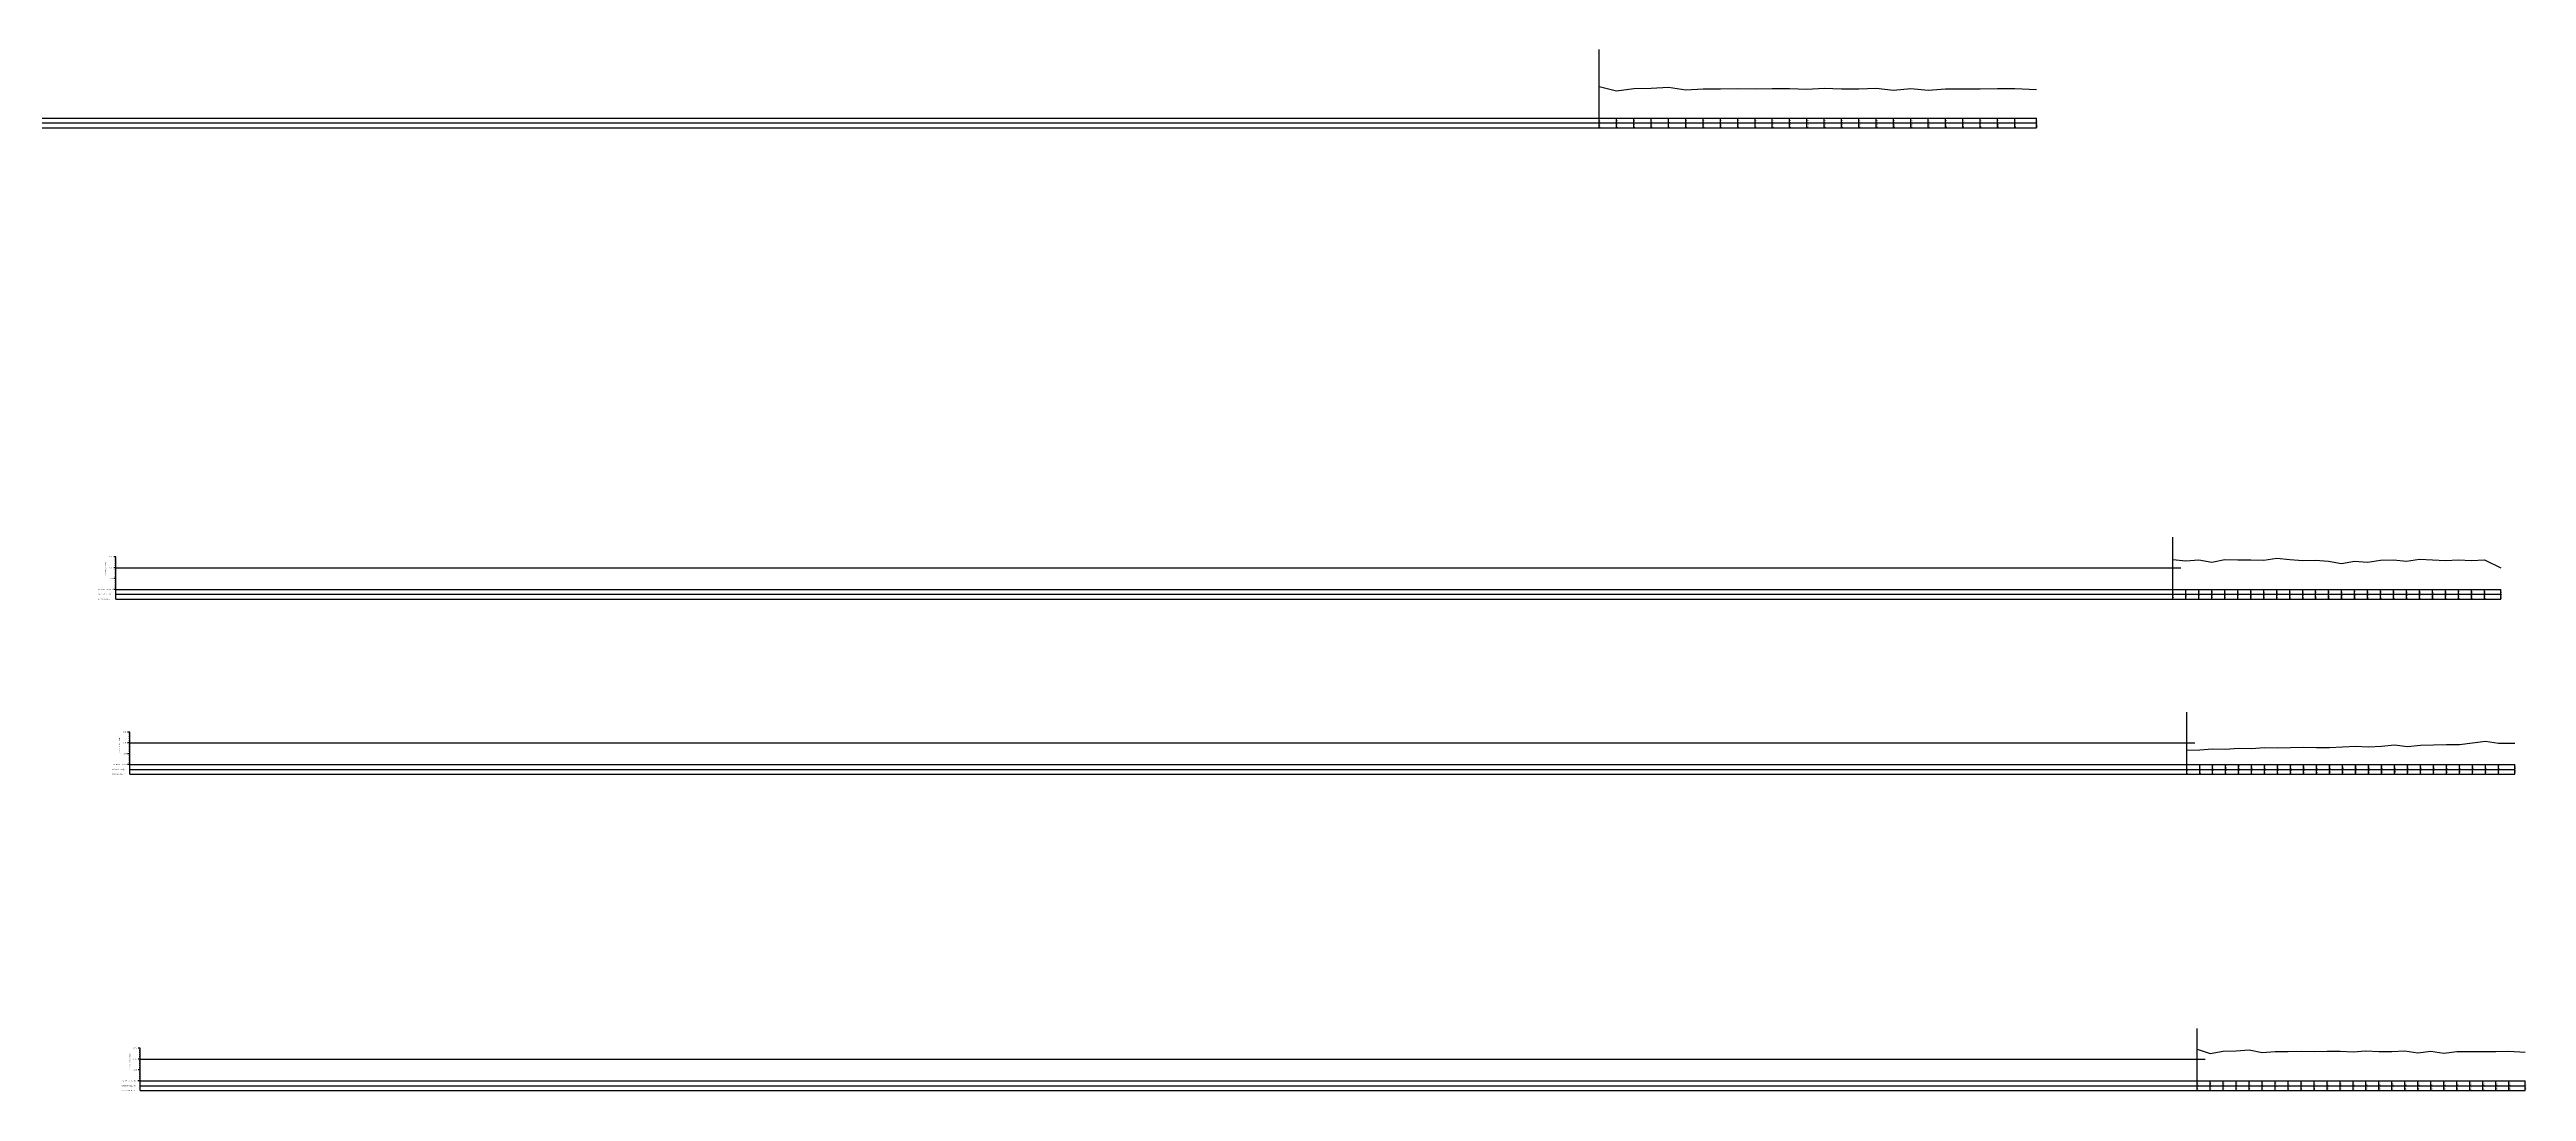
# Model space of a CAD drawing. Header units: metres. Extents: x -148477 to 168932, y -55673 to -2736.
# Drawn here: x -14796 to -13652, y -8937 to -8456 of the extents above; entities that cross this region are included whole.
import ezdxf

# ---------------------------------------------------------------- set-up
doc = ezdxf.new("R2010")
doc.units = ezdxf.units.M
doc.styles.add('liza', font='times.ttf', dxfattribs={"height": 2})

msp = doc.modelspace()

# ---------------------------------------------------------------- linework, layer by layer
at = {"linetype": 'Continuous', "lineweight": -3, "ltscale": 0.5}
for p, q in [((-14080.6083, -8487.323), (-14080.6083, -8455.6852)), ((-14080.6083, -8472.773), (-14072.6083, -8474.673)), ((-14072.6083, -8474.673), (-14064.6083, -8473.633)), ((-14064.6083, -8473.633), (-14056.6083, -8473.533)), ((-14056.6083, -8473.533), (-14048.6083, -8473.073)), ((-14048.6083, -8473.073), (-14040.6083, -8474.273)), ((-14040.6083, -8474.273), (-14032.6083, -8473.783)), ((-14032.6083, -8473.783), (-14024.6083, -8473.753)), ((-14024.6083, -8473.753), (-14016.6083, -8473.693)), ((-14016.6083, -8473.693), (-14008.6083, -8473.813)), ((-14008.6083, -8473.813), (-14000.6083, -8473.693)), ((-14000.6083, -8473.693), (-13992.6083, -8473.643)), ((-13992.6083, -8473.643), (-13984.6083, -8473.933)), ((-13984.6083, -8473.933), (-13976.6083, -8473.453)), ((-13976.6083, -8473.453), (-13968.6083, -8473.773)), ((-13968.6083, -8473.773), (-13960.6083, -8473.843)), ((-13960.6083, -8473.843), (-13952.6083, -8473.473)), ((-13952.6083, -8473.473), (-13944.6083, -8474.403)), ((-13944.6083, -8474.403), (-13936.6083, -8473.613)), ((-13936.6083, -8473.613), (-13928.6083, -8474.483)), ((-13928.6083, -8474.483), (-13920.6083, -8473.813)), ((-13920.6083, -8473.813), (-13912.6083, -8473.803)), ((-13912.6083, -8473.803), (-13904.6083, -8473.813)), ((-13904.6083, -8473.813), (-13896.6083, -8473.733)), ((-13896.6083, -8473.733), (-13888.6083, -8473.593)), ((-13888.6083, -8473.593), (-13878.6083, -8474.103)), ((-15345.6083, -8487.323), (-13878.6083, -8487.323)), ((-14080.6083, -8491.823), (-14080.6083, -8487.323)), ((-14072.6083, -8491.823), (-14072.6083, -8487.323)), ((-14064.6083, -8491.823), (-14064.6083, -8487.323)), ((-14056.6083, -8491.823), (-14056.6083, -8487.323)), ((-14048.6083, -8491.823), (-14048.6083, -8487.323)), ((-14040.6083, -8491.823), (-14040.6083, -8487.323)), ((-14032.6083, -8491.823), (-14032.6083, -8487.323)), ((-14024.6083, -8491.823), (-14024.6083, -8487.323)), ((-14016.6083, -8491.823), (-14016.6083, -8487.323)), ((-14008.6083, -8491.823), (-14008.6083, -8487.323)), ((-14000.6083, -8491.823), (-14000.6083, -8487.323)), ((-13992.6083, -8491.823), (-13992.6083, -8487.323)), ((-13984.6083, -8491.823), (-13984.6083, -8487.323)), ((-13976.6083, -8491.823), (-13976.6083, -8487.323)), ((-13968.6083, -8491.823), (-13968.6083, -8487.323)), ((-13960.6083, -8491.823), (-13960.6083, -8487.323)), ((-13952.6083, -8491.823), (-13952.6083, -8487.323)), ((-13944.6083, -8491.823), (-13944.6083, -8487.323)), ((-13936.6083, -8491.823), (-13936.6083, -8487.323)), ((-13928.6083, -8491.823), (-13928.6083, -8487.323)), ((-13920.6083, -8491.823), (-13920.6083, -8487.323)), ((-13912.6083, -8491.823), (-13912.6083, -8487.323)), ((-13904.6083, -8491.823), (-13904.6083, -8487.323)), ((-13896.6083, -8491.823), (-13896.6083, -8487.323)), ((-13888.6083, -8491.823), (-13888.6083, -8487.323)), ((-13878.6083, -8491.823), (-13878.6083, -8487.323)), ((-15345.6083, -8489.573), (-13878.6083, -8489.573)), ((-15345.6083, -8491.823), (-13878.6083, -8491.823)), ((-13815.6689, -8704.9477), (-13815.6689, -8680.8538)), ((-14765.6689, -8689.9477), (-14766.6689, -8689.9477)), ((-14765.6689, -8690.9477), (-14766.1689, -8690.9477)), ((-14765.6689, -8691.9477), (-14766.1689, -8691.9477)), ((-14765.6689, -8692.9477), (-14766.1689, -8692.9477)), ((-14765.6689, -8693.9477), (-14766.1689, -8693.9477)), ((-14765.6689, -8709.4477), (-14765.6689, -8689.9477)), ((-14765.6689, -8694.9477), (-14766.6689, -8694.9477)), ((-14765.6689, -8699.9477), (-14766.6689, -8699.9477)), ((-14765.6689, -8704.9477), (-14766.6689, -8704.9477)), ((-14765.6689, -8695.9477), (-14766.1689, -8695.9477)), ((-14765.6689, -8696.9477), (-14766.1689, -8696.9477)), ((-14765.6689, -8697.9477), (-14766.1689, -8697.9477)), ((-14765.6689, -8698.9477), (-14766.1689, -8698.9477)), ((-14765.6689, -8700.9477), (-14766.1689, -8700.9477)), ((-14765.6689, -8701.9477), (-14766.1689, -8701.9477)), ((-14765.6689, -8702.9477), (-14766.1689, -8702.9477)), ((-14765.6689, -8703.9477), (-14766.1689, -8703.9477)), ((-14765.6689, -8694.9477), (-13811.9544, -8694.9477)), ((-14765.6689, -8704.9477), (-13664.1689, -8704.9477)), ((-13815.6689, -8709.4477), (-13815.6689, -8704.9477)), ((-13809.6689, -8709.4477), (-13809.6689, -8704.9477)), ((-13803.6689, -8709.4477), (-13803.6689, -8704.9477)), ((-13797.6689, -8709.4477), (-13797.6689, -8704.9477)), ((-13791.6689, -8709.4477), (-13791.6689, -8704.9477)), ((-13785.6689, -8709.4477), (-13785.6689, -8704.9477)), ((-13779.6689, -8709.4477), (-13779.6689, -8704.9477)), ((-13773.6689, -8709.4477), (-13773.6689, -8704.9477)), ((-13767.6689, -8709.4477), (-13767.6689, -8704.9477)), ((-13761.6689, -8709.4477), (-13761.6689, -8704.9477)), ((-13755.6689, -8709.4477), (-13755.6689, -8704.9477)), ((-13749.6689, -8709.4477), (-13749.6689, -8704.9477)), ((-13743.6689, -8709.4477), (-13743.6689, -8704.9477)), ((-13737.6689, -8709.4477), (-13737.6689, -8704.9477)), ((-13731.6689, -8709.4477), (-13731.6689, -8704.9477)), ((-13725.6689, -8709.4477), (-13725.6689, -8704.9477)), ((-13719.6689, -8709.4477), (-13719.6689, -8704.9477)), ((-13713.6689, -8709.4477), (-13713.6689, -8704.9477)), ((-13707.6689, -8709.4477), (-13707.6689, -8704.9477)), ((-13701.6689, -8709.4477), (-13701.6689, -8704.9477)), ((-13695.6689, -8709.4477), (-13695.6689, -8704.9477)), ((-13689.6689, -8709.4477), (-13689.6689, -8704.9477)), ((-13683.6689, -8709.4477), (-13683.6689, -8704.9477)), ((-13677.6689, -8709.4477), (-13677.6689, -8704.9477)), ((-13671.6689, -8709.4477), (-13671.6689, -8704.9477)), ((-13664.1689, -8709.4477), (-13664.1689, -8704.9477)), ((-14765.6689, -8707.1977), (-13664.1689, -8707.1977)), ((-14765.6689, -8709.4477), (-13664.1689, -8709.4477)), ((-13809.2405, -8785.7991), (-13809.2405, -8761.7053)), ((-14759.2405, -8770.7991), (-14760.2405, -8770.7991)), ((-14759.2405, -8771.7991), (-14759.7405, -8771.7991)), ((-14759.2405, -8772.7991), (-14759.7405, -8772.7991)), ((-14759.2405, -8773.7991), (-14759.7405, -8773.7991)), ((-14759.2405, -8790.2991), (-14759.2405, -8770.7991)), ((-14759.2405, -8775.7991), (-14760.2405, -8775.7991)), ((-14759.2405, -8780.7991), (-14760.2405, -8780.7991)), ((-14759.2405, -8774.7991), (-14759.7405, -8774.7991)), ((-14759.2405, -8776.7991), (-14759.7405, -8776.7991)), ((-14759.2405, -8777.7991), (-14759.7405, -8777.7991)), ((-14759.2405, -8778.7991), (-14759.7405, -8778.7991)), ((-14759.2405, -8779.7991), (-14759.7405, -8779.7991)), ((-14759.2405, -8781.7991), (-14759.7405, -8781.7991)), ((-14759.2405, -8782.7991), (-14759.7405, -8782.7991)), ((-14759.2405, -8783.7991), (-14759.7405, -8783.7991)), ((-14759.2405, -8784.7991), (-14759.7405, -8784.7991)), ((-14759.2405, -8775.7991), (-13805.5259, -8775.7991)), ((-14759.2405, -8785.7991), (-14760.2405, -8785.7991)), ((-14759.2405, -8785.7991), (-13657.7405, -8785.7991)), ((-14759.2405, -8788.0491), (-13657.7405, -8788.0491)), ((-14759.2405, -8790.2991), (-13657.7405, -8790.2991)), ((-13809.2405, -8790.2991), (-13809.2405, -8785.7991)), ((-13803.2405, -8790.2991), (-13803.2405, -8785.7991)), ((-13797.2405, -8790.2991), (-13797.2405, -8785.7991)), ((-13791.2405, -8790.2991), (-13791.2405, -8785.7991)), ((-13785.2405, -8790.2991), (-13785.2405, -8785.7991)), ((-13779.2405, -8790.2991), (-13779.2405, -8785.7991)), ((-13773.2405, -8790.2991), (-13773.2405, -8785.7991)), ((-13767.2405, -8790.2991), (-13767.2405, -8785.7991)), ((-13761.2405, -8790.2991), (-13761.2405, -8785.7991)), ((-13755.2405, -8790.2991), (-13755.2405, -8785.7991)), ((-13749.2405, -8790.2991), (-13749.2405, -8785.7991)), ((-13743.2405, -8790.2991), (-13743.2405, -8785.7991)), ((-13737.2405, -8790.2991), (-13737.2405, -8785.7991)), ((-13731.2405, -8790.2991), (-13731.2405, -8785.7991)), ((-13725.2405, -8790.2991), (-13725.2405, -8785.7991)), ((-13719.2405, -8790.2991), (-13719.2405, -8785.7991)), ((-13713.2405, -8790.2991), (-13713.2405, -8785.7991)), ((-13707.2405, -8790.2991), (-13707.2405, -8785.7991)), ((-13701.2405, -8790.2991), (-13701.2405, -8785.7991)), ((-13695.2405, -8790.2991), (-13695.2405, -8785.7991)), ((-13689.2405, -8790.2991), (-13689.2405, -8785.7991)), ((-13683.2405, -8790.2991), (-13683.2405, -8785.7991)), ((-13677.2405, -8790.2991), (-13677.2405, -8785.7991)), ((-13671.2405, -8790.2991), (-13671.2405, -8785.7991)), ((-13665.2405, -8790.2991), (-13665.2405, -8785.7991)), ((-13657.7405, -8790.2991), (-13657.7405, -8785.7991)), ((-13804.4208, -8931.8472), (-13804.4208, -8907.7533)), ((-14754.4208, -8916.8472), (-14755.4208, -8916.8472)), ((-14754.4208, -8921.8472), (-14755.4208, -8921.8472)), ((-14754.4208, -8917.8472), (-14754.9208, -8917.8472)), ((-14754.4208, -8918.8472), (-14754.9208, -8918.8472)), ((-14754.4208, -8919.8472), (-14754.9208, -8919.8472)), ((-14754.4208, -8920.8472), (-14754.9208, -8920.8472)), ((-14754.4208, -8922.8472), (-14754.9208, -8922.8472)), ((-14754.4208, -8936.3472), (-14754.4208, -8916.8472)), ((-14754.4208, -8921.8472), (-13800.7062, -8921.8472)), ((-14754.4208, -8926.8472), (-14755.4208, -8926.8472)), ((-14754.4208, -8931.8472), (-14755.4208, -8931.8472)), ((-14754.4208, -8923.8472), (-14754.9208, -8923.8472)), ((-14754.4208, -8924.8472), (-14754.9208, -8924.8472)), ((-14754.4208, -8925.8472), (-14754.9208, -8925.8472)), ((-14754.4208, -8927.8472), (-14754.9208, -8927.8472)), ((-14754.4208, -8928.8472), (-14754.9208, -8928.8472)), ((-14754.4208, -8929.8472), (-14754.9208, -8929.8472)), ((-14754.4208, -8930.8472), (-14754.9208, -8930.8472)), ((-14754.4208, -8931.8472), (-13652.9208, -8931.8472)), ((-14754.4208, -8934.0972), (-13652.9208, -8934.0972)), ((-13804.4208, -8936.3472), (-13804.4208, -8931.8472)), ((-13798.4208, -8936.3472), (-13798.4208, -8931.8472)), ((-13792.4208, -8936.3472), (-13792.4208, -8931.8472)), ((-13786.4208, -8936.3472), (-13786.4208, -8931.8472)), ((-13780.4208, -8936.3472), (-13780.4208, -8931.8472)), ((-13774.4208, -8936.3472), (-13774.4208, -8931.8472)), ((-13768.4208, -8936.3472), (-13768.4208, -8931.8472)), ((-13762.4208, -8936.3472), (-13762.4208, -8931.8472)), ((-13756.4208, -8936.3472), (-13756.4208, -8931.8472)), ((-13750.4208, -8936.3472), (-13750.4208, -8931.8472)), ((-13744.4208, -8936.3472), (-13744.4208, -8931.8472)), ((-13738.4208, -8936.3472), (-13738.4208, -8931.8472)), ((-13732.4208, -8936.3472), (-13732.4208, -8931.8472)), ((-13726.4208, -8936.3472), (-13726.4208, -8931.8472)), ((-13720.4208, -8936.3472), (-13720.4208, -8931.8472)), ((-13714.4208, -8936.3472), (-13714.4208, -8931.8472)), ((-13708.4208, -8936.3472), (-13708.4208, -8931.8472)), ((-13702.4208, -8936.3472), (-13702.4208, -8931.8472)), ((-13696.4208, -8936.3472), (-13696.4208, -8931.8472)), ((-13690.4208, -8936.3472), (-13690.4208, -8931.8472)), ((-13684.4208, -8936.3472), (-13684.4208, -8931.8472)), ((-13678.4208, -8936.3472), (-13678.4208, -8931.8472)), ((-13672.4208, -8936.3472), (-13672.4208, -8931.8472)), ((-13666.4208, -8936.3472), (-13666.4208, -8931.8472)), ((-13660.4208, -8936.3472), (-13660.4208, -8931.8472)), ((-13652.9208, -8936.3472), (-13652.9208, -8931.8472)), ((-14754.4208, -8936.3472), (-13652.9208, -8936.3472))]:
    msp.add_line(p, q, dxfattribs=at)
at = {"color": 2, "linetype": 'Continuous', "lineweight": -3, "ltscale": 0.5}
msp.add_lwpolyline([(-13815.6689, -8691.1177), (-13809.6689, -8691.7277), (-13803.6689, -8691.2477), (-13797.6689, -8692.3477), (-13791.6689, -8691.1677), (-13785.6689, -8691.3677), (-13779.6689, -8691.3377), (-13773.6689, -8691.4177), (-13767.6689, -8690.4677), (-13761.6689, -8691.2077), (-13755.6689, -8691.5977), (-13749.6689, -8691.4877), (-13743.6689, -8691.8577), (-13737.6689, -8692.9177), (-13731.6689, -8691.8377), (-13725.6689, -8692.3477), (-13719.6689, -8691.5277), (-13713.6689, -8691.2877), (-13707.6689, -8691.9077), (-13701.6689, -8691.0577), (-13695.6689, -8691.3077), (-13689.6689, -8691.6277), (-13683.6689, -8691.2477), (-13677.6689, -8691.5877), (-13671.6689, -8691.3577), (-13664.1689, -8695.0357)], dxfattribs=at)
at = {"color": 3, "linetype": 'Continuous', "lineweight": -3, "ltscale": 0.5}
msp.add_lwpolyline([(-13809.2405, -8779.1391), (-13803.2405, -8778.9491), (-13797.2405, -8778.5591), (-13791.2405, -8778.6591), (-13785.2405, -8778.2891), (-13779.2405, -8778.3691), (-13773.2405, -8777.9191), (-13767.2405, -8778.0791), (-13761.2405, -8777.9891), (-13755.2405, -8777.8191), (-13749.2405, -8777.9291), (-13743.2405, -8777.9891), (-13737.2405, -8777.6691), (-13731.2405, -8777.3091), (-13725.2405, -8777.6691), (-13719.2405, -8777.3791), (-13713.2405, -8776.7591), (-13707.2405, -8777.4891), (-13701.2405, -8776.8191), (-13695.2405, -8776.6591), (-13689.2405, -8776.5291), (-13683.2405, -8776.5791), (-13677.2405, -8775.8061), (-13671.2405, -8775.0691), (-13665.2405, -8775.9991), (-13657.7405, -8775.8871)], dxfattribs=at)
at = {"color": 6, "linetype": 'Continuous', "lineweight": -3, "ltscale": 0.5}
msp.add_lwpolyline([(-13804.4208, -8917.2972), (-13798.4208, -8919.1972), (-13792.4208, -8918.1572), (-13786.4208, -8918.0572), (-13780.4208, -8917.5972), (-13774.4208, -8918.7972), (-13768.4208, -8918.3072), (-13762.4208, -8918.2772), (-13756.4208, -8918.2172), (-13750.4208, -8918.3372), (-13744.4208, -8918.2172), (-13738.4208, -8918.1672), (-13732.4208, -8918.4572), (-13726.4208, -8917.9772), (-13720.4208, -8918.2972), (-13714.4208, -8918.3672), (-13708.4208, -8917.9972), (-13702.4208, -8918.9272), (-13696.4208, -8918.1372), (-13690.4208, -8919.0072), (-13684.4208, -8918.3372), (-13678.4208, -8918.3272), (-13672.4208, -8918.3372), (-13666.4208, -8918.2572), (-13660.4208, -8918.1172), (-13652.9208, -8918.6272)], dxfattribs=at)

# ---------------------------------------------------------------- texts
at = {"linetype": 'Continuous', "lineweight": -3, "ltscale": 0.5, "char_height": 0.5, "attachment_point": 1, "rotation": 90, "style": 'liza'}
for s, insert, width in [('4.55', (-14080.5083, -8489.473), 2.15), ('2.65', (-14072.5083, -8489.473), 2.15), ('3.69', (-14064.5083, -8489.473), 2.15), ('3.79', (-14056.5083, -8489.473), 2.15), ('4.25', (-14048.5083, -8489.473), 2.15), ('3.05', (-14040.5083, -8489.473), 2.15), ('3.54', (-14032.5083, -8489.473), 2.15), ('3.57', (-14024.5083, -8489.473), 2.15), ('3.63', (-14016.5083, -8489.473), 2.15), ('3.51', (-14008.5083, -8489.473), 2.15), ('3.63', (-14000.5083, -8489.473), 2.15), ('3.68', (-13992.5083, -8489.473), 2.15), ('3.39', (-13984.5083, -8489.473), 2.15), ('3.87', (-13976.5083, -8489.473), 2.15), ('3.55', (-13968.5083, -8489.473), 2.15), ('3.48', (-13960.5083, -8489.473), 2.15), ('3.85', (-13952.5083, -8489.473), 2.15), ('2.92', (-13944.5083, -8489.473), 2.15), ('3.71', (-13936.5083, -8489.473), 2.15), ('2.84', (-13928.5083, -8489.473), 2.15), ('3.51', (-13920.5083, -8489.473), 2.15), ('3.52', (-13912.5083, -8489.473), 2.15), ('3.51', (-13904.5083, -8489.473), 2.15), ('3.59', (-13896.5083, -8489.473), 2.15), ('3.73', (-13888.5083, -8489.473), 2.15), ('3.22', (-13878.5083, -8489.473), 2.15), ('1260.00', (-14080.5083, -8491.723), 2.15), ('1268.00', (-14072.5083, -8491.723), 2.15), ('1276.00', (-14064.5083, -8491.723), 2.15), ('1284.00', (-14056.5083, -8491.723), 2.15), ('1292.00', (-14048.5083, -8491.723), 2.15), ('1300.00', (-14040.5083, -8491.723), 2.15), ('1308.00', (-14032.5083, -8491.723), 2.15), ('1316.00', (-14024.5083, -8491.723), 2.15), ('1324.00', (-14016.5083, -8491.723), 2.15), ('1332.00', (-14008.5083, -8491.723), 2.15), ('1340.00', (-14000.5083, -8491.723), 2.15), ('1348.00', (-13992.5083, -8491.723), 2.15), ('1356.00', (-13984.5083, -8491.723), 2.15), ('1364.00', (-13976.5083, -8491.723), 2.15), ('1372.00', (-13968.5083, -8491.723), 2.15), ('1380.00', (-13960.5083, -8491.723), 2.15), ('1388.00', (-13952.5083, -8491.723), 2.15), ('1396.00', (-13944.5083, -8491.723), 2.15), ('1404.00', (-13936.5083, -8491.723), 2.15), ('1412.00', (-13928.5083, -8491.723), 2.15), ('1420.00', (-13920.5083, -8491.723), 2.15), ('1428.00', (-13912.5083, -8491.723), 2.15), ('1436.00', (-13904.5083, -8491.723), 2.15), ('1444.00', (-13896.5083, -8491.723), 2.15), ('1452.00', (-13888.5083, -8491.723), 2.15), ('1462.00', (-13878.5083, -8491.723), 2.15), ('ELEVATION (m PWD)', (-14770.6689, -8699.9477), 10), ('-0.09', (-13664.0689, -8707.0977), 2.15), ('3.83', (-13815.5689, -8707.0977), 2.15), ('945.00', (-13815.5689, -8709.3477), 2.15), ('951.00', (-13809.5689, -8709.3477), 2.15), ('3.22', (-13809.5689, -8707.0977), 2.15), ('3.70', (-13803.5689, -8707.0977), 2.15), ('957.00', (-13803.5689, -8709.3477), 2.15), ('2.60', (-13797.5689, -8707.0977), 2.15), ('963.00', (-13797.5689, -8709.3477), 2.15), ('3.78', (-13791.5689, -8707.0977), 2.15), ('969.00', (-13791.5689, -8709.3477), 2.15), ('3.58', (-13785.5689, -8707.0977), 2.15), ('975.00', (-13785.5689, -8709.3477), 2.15), ('981.00', (-13779.5689, -8709.3477), 2.15), ('3.61', (-13779.5689, -8707.0977), 2.15), ('987.00', (-13773.5689, -8709.3477), 2.15), ('3.53', (-13773.5689, -8707.0977), 2.15), ('4.48', (-13767.5689, -8707.0977), 2.15), ('993.00', (-13767.5689, -8709.3477), 2.15), ('999.00', (-13761.5689, -8709.3477), 2.15), ('3.74', (-13761.5689, -8707.0977), 2.15), ('1005.00', (-13755.5689, -8709.3477), 2.15), ('3.35', (-13755.5689, -8707.0977), 2.15), ('1011.00', (-13749.5689, -8709.3477), 2.15), ('3.46', (-13749.5689, -8707.0977), 2.15), ('3.09', (-13743.5689, -8707.0977), 2.15), ('1017.00', (-13743.5689, -8709.3477), 2.15), ('2.03', (-13737.5689, -8707.0977), 2.15), ('1023.00', (-13737.5689, -8709.3477), 2.15), ('1029.00', (-13731.5689, -8709.3477), 2.15), ('3.11', (-13731.5689, -8707.0977), 2.15), ('2.60', (-13725.5689, -8707.0977), 2.15), ('1035.00', (-13725.5689, -8709.3477), 2.15), ('1041.00', (-13719.5689, -8709.3477), 2.15), ('3.42', (-13719.5689, -8707.0977), 2.15), ('1047.00', (-13713.5689, -8709.3477), 2.15), ('3.66', (-13713.5689, -8707.0977), 2.15), ('3.04', (-13707.5689, -8707.0977), 2.15), ('1053.00', (-13707.5689, -8709.3477), 2.15), ('3.89', (-13701.5689, -8707.0977), 2.15), ('1059.00', (-13701.5689, -8709.3477), 2.15), ('1065.00', (-13695.5689, -8709.3477), 2.15), ('3.64', (-13695.5689, -8707.0977), 2.15), ('1071.00', (-13689.5689, -8709.3477), 2.15), ('3.32', (-13689.5689, -8707.0977), 2.15), ('3.70', (-13683.5689, -8707.0977), 2.15), ('1077.00', (-13683.5689, -8709.3477), 2.15), ('1083.00', (-13677.5689, -8709.3477), 2.15), ('3.36', (-13677.5689, -8707.0977), 2.15), ('1089.00', (-13671.5689, -8709.3477), 2.15), ('3.59', (-13671.5689, -8707.0977), 2.15), ('1096.50', (-13664.0689, -8709.3477), 2.15), ('ELEVATION (m PWD)', (-14764.2405, -8780.7991), 10), ('945.00', (-13809.1405, -8790.1991), 2.15), ('-3.34', (-13809.1405, -8787.9491), 2.15), ('951.00', (-13803.1405, -8790.1991), 2.15), ('-3.15', (-13803.1405, -8787.9491), 2.15), ('957.00', (-13797.1405, -8790.1991), 2.15), ('-2.76', (-13797.1405, -8787.9491), 2.15), ('-2.86', (-13791.1405, -8787.9491), 2.15), ('963.00', (-13791.1405, -8790.1991), 2.15), ('969.00', (-13785.1405, -8790.1991), 2.15), ('-2.49', (-13785.1405, -8787.9491), 2.15), ('975.00', (-13779.1405, -8790.1991), 2.15), ('-2.57', (-13779.1405, -8787.9491), 2.15), ('981.00', (-13773.1405, -8790.1991), 2.15), ('-2.12', (-13773.1405, -8787.9491), 2.15), ('-2.28', (-13767.1405, -8787.9491), 2.15), ('987.00', (-13767.1405, -8790.1991), 2.15), ('993.00', (-13761.1405, -8790.1991), 2.15), ('-2.19', (-13761.1405, -8787.9491), 2.15), ('-2.02', (-13755.1405, -8787.9491), 2.15), ('999.00', (-13755.1405, -8790.1991), 2.15), ('1005.00', (-13749.1405, -8790.1991), 2.15), ('-2.13', (-13749.1405, -8787.9491), 2.15), ('1011.00', (-13743.1405, -8790.1991), 2.15), ('-2.19', (-13743.1405, -8787.9491), 2.15), ('-1.87', (-13737.1405, -8787.9491), 2.15), ('1017.00', (-13737.1405, -8790.1991), 2.15), ('1023.00', (-13731.1405, -8790.1991), 2.15), ('-1.51', (-13731.1405, -8787.9491), 2.15), ('-1.87', (-13725.1405, -8787.9491), 2.15), ('1029.00', (-13725.1405, -8790.1991), 2.15), ('-1.58', (-13719.1405, -8787.9491), 2.15), ('1035.00', (-13719.1405, -8790.1991), 2.15), ('-0.96', (-13713.1405, -8787.9491), 2.15), ('1041.00', (-13713.1405, -8790.1991), 2.15), ('1047.00', (-13707.1405, -8790.1991), 2.15), ('-1.69', (-13707.1405, -8787.9491), 2.15), ('-1.02', (-13701.1405, -8787.9491), 2.15), ('1053.00', (-13701.1405, -8790.1991), 2.15), ('-0.86', (-13695.1405, -8787.9491), 2.15), ('1059.00', (-13695.1405, -8790.1991), 2.15), ('-0.73', (-13689.1405, -8787.9491), 2.15), ('1065.00', (-13689.1405, -8790.1991), 2.15), ('-0.78', (-13683.1405, -8787.9491), 2.15), ('1071.00', (-13683.1405, -8790.1991), 2.15), ('-0.01', (-13677.1405, -8787.9491), 2.15), ('1077.00', (-13677.1405, -8790.1991), 2.15), ('0.73', (-13671.1405, -8787.9491), 2.15), ('1083.00', (-13671.1405, -8790.1991), 2.15), ('-0.20', (-13665.1405, -8787.9491), 2.15), ('1089.00', (-13665.1405, -8790.1991), 2.15), ('-0.09', (-13657.6405, -8787.9491), 2.15), ('1096.50', (-13657.6405, -8790.1991), 2.15), ('ELEVATION (m PWD)', (-14759.4208, -8926.8472), 10), ('945.00', (-13804.3208, -8936.2472), 2.15), ('4.55', (-13804.3208, -8933.9972), 2.15), ('951.00', (-13798.3208, -8936.2472), 2.15), ('2.65', (-13798.3208, -8933.9972), 2.15), ('957.00', (-13792.3208, -8936.2472), 2.15), ('3.69', (-13792.3208, -8933.9972), 2.15), ('963.00', (-13786.3208, -8936.2472), 2.15), ('3.79', (-13786.3208, -8933.9972), 2.15), ('969.00', (-13780.3208, -8936.2472), 2.15), ('4.25', (-13780.3208, -8933.9972), 2.15), ('3.05', (-13774.3208, -8933.9972), 2.15), ('975.00', (-13774.3208, -8936.2472), 2.15), ('981.00', (-13768.3208, -8936.2472), 2.15), ('3.54', (-13768.3208, -8933.9972), 2.15), ('987.00', (-13762.3208, -8936.2472), 2.15), ('3.57', (-13762.3208, -8933.9972), 2.15), ('993.00', (-13756.3208, -8936.2472), 2.15), ('3.63', (-13756.3208, -8933.9972), 2.15), ('999.00', (-13750.3208, -8936.2472), 2.15), ('3.51', (-13750.3208, -8933.9972), 2.15), ('1005.00', (-13744.3208, -8936.2472), 2.15), ('3.63', (-13744.3208, -8933.9972), 2.15), ('3.68', (-13738.3208, -8933.9972), 2.15), ('1011.00', (-13738.3208, -8936.2472), 2.15), ('1017.00', (-13732.3208, -8936.2472), 2.15), ('3.39', (-13732.3208, -8933.9972), 2.15), ('3.87', (-13726.3208, -8933.9972), 2.15), ('1023.00', (-13726.3208, -8936.2472), 2.15), ('1029.00', (-13720.3208, -8936.2472), 2.15), ('3.55', (-13720.3208, -8933.9972), 2.15), ('3.48', (-13714.3208, -8933.9972), 2.15), ('1035.00', (-13714.3208, -8936.2472), 2.15), ('3.85', (-13708.3208, -8933.9972), 2.15), ('1041.00', (-13708.3208, -8936.2472), 2.15), ('1047.00', (-13702.3208, -8936.2472), 2.15), ('2.92', (-13702.3208, -8933.9972), 2.15), ('1053.00', (-13696.3208, -8936.2472), 2.15), ('3.71', (-13696.3208, -8933.9972), 2.15), ('2.84', (-13690.3208, -8933.9972), 2.15), ('1059.00', (-13690.3208, -8936.2472), 2.15), ('1065.00', (-13684.3208, -8936.2472), 2.15), ('3.51', (-13684.3208, -8933.9972), 2.15), ('1071.00', (-13678.3208, -8936.2472), 2.15), ('3.52', (-13678.3208, -8933.9972), 2.15), ('1077.00', (-13672.3208, -8936.2472), 2.15), ('3.51', (-13672.3208, -8933.9972), 2.15), ('1083.00', (-13666.3208, -8936.2472), 2.15), ('3.59', (-13666.3208, -8933.9972), 2.15), ('1089.00', (-13660.3208, -8936.2472), 2.15), ('3.73', (-13660.3208, -8933.9972), 2.15), ('1096.50', (-13652.8208, -8936.2472), 2.15), ('3.22', (-13652.8208, -8933.9972), 2.15)]:
    msp.add_mtext(s, dxfattribs=dict(at, insert=insert, width=width))
at = {"linetype": 'Continuous', "lineweight": -3, "ltscale": 0.5, "char_height": 0.5, "attachment_point": 1, "style": 'liza'}
for s, insert, width in [('5.00', (-14768.6689, -8689.6977), 2), ('DATUM AT -10.00 (m)', (-14774.1689, -8704.6977), 7.5), ('-5.00', (-14768.6689, -8699.6977), 2), ('0.00', (-14768.6689, -8694.6977), 2), ('EXISTING R.L. (m)', (-14774.1689, -8706.9477), 7.5), ('DISTANCE IN (m)', (-14774.1689, -8709.1977), 7.5), ('5.00', (-14762.2405, -8770.5491), 2), ('DATUM AT -10.00 (m)', (-14767.7405, -8785.5491), 7.5), ('-5.00', (-14762.2405, -8780.5491), 2), ('0.00', (-14762.2405, -8775.5491), 2), ('EXISTING R.L. (m)', (-14767.7405, -8787.7991), 7.5), ('DISTANCE IN (m)', (-14767.7405, -8790.0491), 7.5), ('0.00', (-14757.4208, -8921.5972), 2), ('5.00', (-14757.4208, -8916.5972), 2), ('DATUM AT -10.00 (m)', (-14762.9208, -8931.5972), 7.5), ('EXISTING R.L. (m)', (-14762.9208, -8933.8472), 7.5), ('-5.00', (-14757.4208, -8926.5972), 2), ('DISTANCE IN (m)', (-14762.9208, -8936.0972), 7.5)]:
    msp.add_mtext(s, dxfattribs=dict(at, insert=insert, width=width))

doc.saveas('drawing.dxf')
